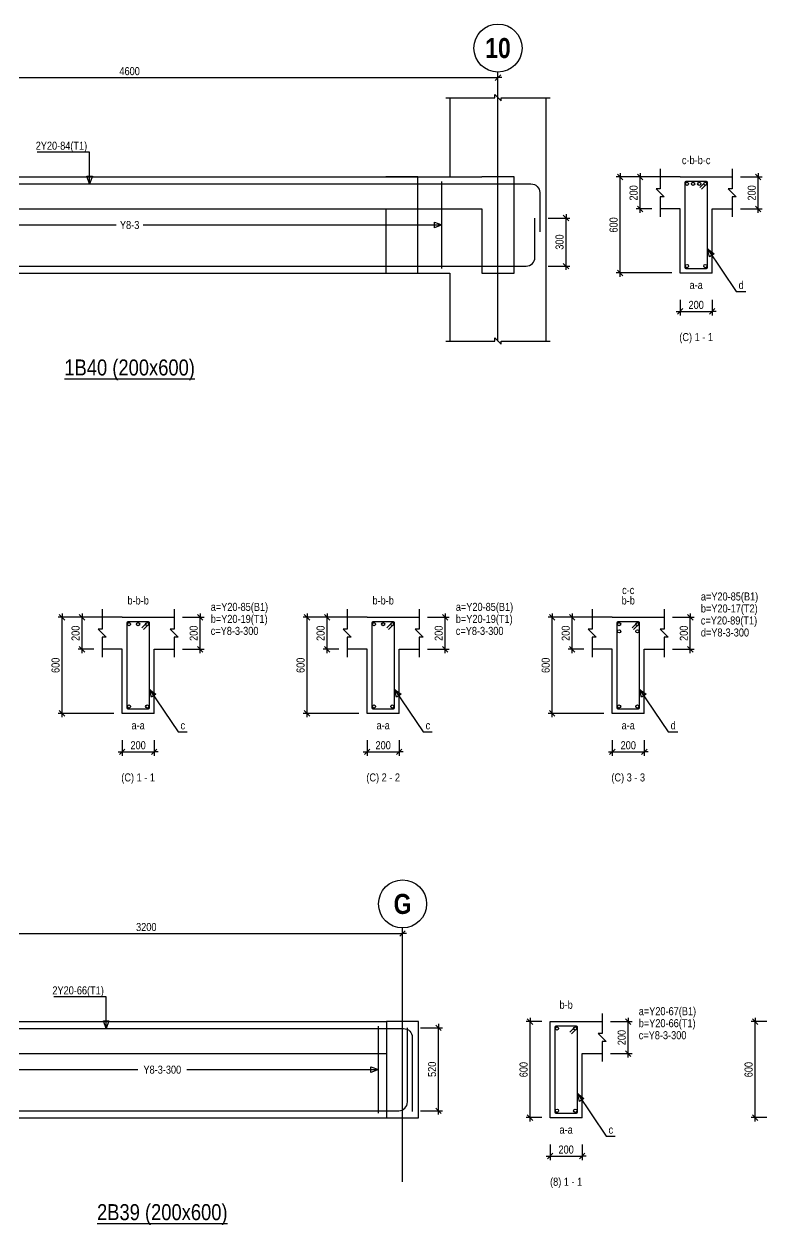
# Model space of a CAD drawing. Extents: x 0 to 206258, y -403073 to 0.
# Drawn here: x 42640 to 51943, y -348764 to -333764 of the extents above; entities that cross this region are included whole.
import ezdxf
from ezdxf.enums import TextEntityAlignment as Align
from ezdxf.lldxf.tags import DXFTag

# ---------------------------------------------------------------- set-up
doc = ezdxf.new("R2010")
doc.units = 0
doc.header["$LTSCALE"] = 1000
for name, color, linetype in [('Axis Circle(Dir 2)', 150, 'Continuous'), ('Axis Label(Dir 1)', 7, 'Continuous'), ('Axis Line(Dir 2)', 150, 'CENTER2'), ('Break Line', 5, 'Continuous'), ('Dimension Line', 5, 'Continuous'), ('Front Elevation Line', 40, 'Continuous'), ('Leader Line', 5, 'Continuous'), ('Link Line', 3, 'Continuous'), ('Rebar Label', 6, 'Continuous'), ('Rebar Line', 7, 'Continuous'), ('Section Label', 1, 'Continuous'), ('Top Rebar Label', 6, 'Continuous'), ('Top Rebar Line', 7, 'Continuous')]:
    doc.layers.add(name, color=color, linetype=linetype)
for name, color, linetype, true_color in [('Back Elevation Line', 191, 'HIDDEN2', 0xd4aaff), ('Beam Label(D)', 94, 'Continuous', 0x008100), ('Beam Line(D)', 112, 'Continuous', 0x00bd5e), ('Link Label', 94, 'Continuous', 0x008100)]:
    doc.layers.add(name, color=color, linetype=linetype, true_color=true_color)
doc.styles.add('Axis Label(Dir 1)', font='ARIALNB.TTF', dxfattribs={"height": 250})
doc.styles.add('Beam Label(D)', font='ARIALN.TTF', dxfattribs={"height": 200})
doc.styles.add('Dimension Text', font='ARIALN.TTF', dxfattribs={"height": 100})
doc.styles.add('Link Label', font='ARIALN.TTF', dxfattribs={"height": 100})
doc.styles.add('Rebar Label', font='ARIALN.TTF', dxfattribs={"height": 100})
doc.styles.add('Section Label', font='ARIALN.TTF', dxfattribs={"height": 100})
doc.styles.add('Top Rebar Label', font='ARIALN.TTF', dxfattribs={"height": 100})
tags = doc.linetypes.add('CENTER2', pattern=[1.125, 0.75, -0.125, 0.125, -0.125]).pattern_tags.tags
tags[10:11] = [DXFTag(74, 4), DXFTag(75, 0), DXFTag(340, '0'), DXFTag(46, 0.0), DXFTag(50, 0.0), DXFTag(44, 0.0), DXFTag(45, 0.0)]
tags[8:9] = [DXFTag(74, 4), DXFTag(75, 0), DXFTag(340, '0'), DXFTag(46, 0.0), DXFTag(50, 0.0), DXFTag(44, 0.0), DXFTag(45, 0.0)]
tags[6:7] = [DXFTag(74, 4), DXFTag(75, 0), DXFTag(340, '0'), DXFTag(46, 0.0), DXFTag(50, 0.0), DXFTag(44, 0.0), DXFTag(45, 0.0)]
tags[4:5] = [DXFTag(74, 4), DXFTag(75, 0), DXFTag(340, '0'), DXFTag(46, 0.0), DXFTag(50, 0.0), DXFTag(44, 0.0), DXFTag(45, 0.0)]
tags = doc.linetypes.add('HIDDEN2', pattern=[0.1875, 0.125, -0.0625]).pattern_tags.tags
tags[6:7] = [DXFTag(74, 4), DXFTag(75, 0), DXFTag(340, '0'), DXFTag(46, 0.0), DXFTag(50, 0.0), DXFTag(44, 0.0), DXFTag(45, 0.0)]
tags[4:5] = [DXFTag(74, 4), DXFTag(75, 0), DXFTag(340, '0'), DXFTag(46, 0.0), DXFTag(50, 0.0), DXFTag(44, 0.0), DXFTag(45, 0.0)]
doc.dimstyles.new('BEAM', dxfattribs={"dimtxt": 100, "dimasz": 30, "dimexe": 48.3, "dimexo": 103.5, "dimgap": 30, "dimtad": 1, "dimtoh": 1, "dimdec": 1, "dimlfac": 0.5, "dimdsep": 46, "dimtxsty": 'Dimension Text', "dimblk": 'PCDIM_TICK', "dimcen": 0.09, "dimclrd": 5, "dimclre": 5, "dimclrt": 5, "dimadec": 1, "dimazin": 0, "dimtp": 1, "dimtm": 1, "dimtfac": 1, "dimtdec": 4, "dimtofl": 0, "dimtmove": 0, "dimatfit": 3, "dimfxl": 1, "dimtolj": 1, "dimtzin": 0, "dimarcsym": 0})

# ---------------------------------------------------------------- blocks, each defined once
blk = doc.blocks.new('PCDIM_TICK')
at = {"layer": 'Dimension Line', "color": 0, "transparency": 33554687}
for p, q in [((1.15, 1.15), (-1.15, -1.15)), ((1.61, 0), (0, 0))]:
    blk.add_line(p, q, dxfattribs=at)
blk = doc.blocks.new('*U4042')
at = {"layer": 'Dimension Line', "color": 5, "true_color": 0x0000ff, "transparency": 16777216}
for p, q in [((51588, -335674), (51857, -335674)), ((51809, -336074), (51809, -335674)), ((51588, -336074), (51857, -336074))]:
    blk.add_line(p, q, dxfattribs=at)
at = {"layer": 'Dimension Line', "color": 5, "true_color": 0x0000ff, "transparency": 16777216, "xscale": 30, "yscale": 30}
for p, rotation in [((51809, -335674), 89.99999999999447), ((51809, -336074), 269.9999999999834)]:
    blk.add_blockref('PCDIM_TICK', p, dxfattribs=dict(at, rotation=rotation))
at = {"layer": 'Dimension Line', "color": 5, "true_color": 0x0000ff, "transparency": 16777216, "insert": (51779, -335874), "char_height": 100, "width": 182.77, "attachment_point": 8, "rotation": 90, "style": 'Dimension Text'}
blk.add_mtext('200', dxfattribs=at)
blk = doc.blocks.new('*U4043')
at = {"layer": 'Dimension Line', "color": 5, "true_color": 0x0000ff, "transparency": 16777216}
for p, q in [((50481, -335674), (50286, -335674)), ((50334, -336074), (50334, -335674)), ((50481, -336074), (50286, -336074))]:
    blk.add_line(p, q, dxfattribs=at)
at = {"layer": 'Dimension Line', "color": 5, "true_color": 0x0000ff, "transparency": 16777216, "xscale": 30, "yscale": 30}
for p, rotation in [((50334, -335674), 89.99999999999447), ((50334, -336074), 269.9999999999834)]:
    blk.add_blockref('PCDIM_TICK', p, dxfattribs=dict(at, rotation=rotation))
at = {"layer": 'Dimension Line', "color": 5, "true_color": 0x0000ff, "transparency": 16777216, "insert": (50304, -335874), "char_height": 100, "width": 182.77, "attachment_point": 8, "rotation": 90, "style": 'Dimension Text'}
blk.add_mtext('200', dxfattribs=at)
blk = doc.blocks.new('*U4044')
at = {"layer": 'Dimension Line', "color": 5, "true_color": 0x0000ff, "transparency": 16777216}
for p, q in [((50731, -335674), (50036, -335674)), ((50084, -336874), (50084, -335674)), ((50731, -336874), (50036, -336874))]:
    blk.add_line(p, q, dxfattribs=at)
at = {"layer": 'Dimension Line', "color": 5, "true_color": 0x0000ff, "transparency": 16777216, "xscale": 30, "yscale": 30}
for p, rotation in [((50084, -335674), 89.99999999999447), ((50084, -336874), 269.9999999999834)]:
    blk.add_blockref('PCDIM_TICK', p, dxfattribs=dict(at, rotation=rotation))
at = {"layer": 'Dimension Line', "color": 5, "true_color": 0x0000ff, "transparency": 16777216, "insert": (50054, -336274), "char_height": 100, "width": 181.97, "attachment_point": 8, "rotation": 90, "style": 'Dimension Text'}
blk.add_mtext('600', dxfattribs=at)
blk = doc.blocks.new('*U4045')
at = {"layer": 'Dimension Line', "color": 5, "true_color": 0x0000ff, "transparency": 16777216}
for p, q in [((50834, -337208), (50834, -337403)), ((51234, -337208), (51234, -337403)), ((50834, -337354), (51234, -337354))]:
    blk.add_line(p, q, dxfattribs=at)
at = {"layer": 'Dimension Line', "color": 5, "true_color": 0x0000ff, "transparency": 16777216, "xscale": 30, "yscale": 30, "rotation": 180.0000000000004}
blk.add_blockref('PCDIM_TICK', (50834, -337354), dxfattribs=at)
at = {"layer": 'Dimension Line', "color": 5, "true_color": 0x0000ff, "transparency": 16777216, "xscale": 30, "yscale": 30}
blk.add_blockref('PCDIM_TICK', (51234, -337354), dxfattribs=at)
at = {"layer": 'Dimension Line', "color": 5, "true_color": 0x0000ff, "transparency": 16777216, "insert": (51034, -337324), "char_height": 100, "width": 182.77, "attachment_point": 8, "style": 'Dimension Text'}
blk.add_mtext('200', dxfattribs=at)
blk = doc.blocks.new('*U4054')
at = {"layer": 'Dimension Line', "color": 5, "true_color": 0x0000ff, "transparency": 16777216}
for p, q in [((49185, -336188), (49457, -336188)), ((49409, -336788), (49409, -336188)), ((49185, -336788), (49457, -336788))]:
    blk.add_line(p, q, dxfattribs=at)
at = {"layer": 'Dimension Line', "color": 5, "true_color": 0x0000ff, "transparency": 16777216, "xscale": 30, "yscale": 30}
for p, rotation in [((49409, -336188), 89.99999999999447), ((49409, -336788), 269.9999999999834)]:
    blk.add_blockref('PCDIM_TICK', p, dxfattribs=dict(at, rotation=rotation))
at = {"layer": 'Dimension Line', "color": 5, "true_color": 0x0000ff, "transparency": 16777216, "insert": (49379, -336488), "char_height": 100, "width": 181.5, "attachment_point": 8, "rotation": 90, "style": 'Dimension Text'}
blk.add_mtext('300', dxfattribs=at)
blk = doc.blocks.new('*U4055')
at = {"layer": 'Dimension Line', "color": 5, "true_color": 0x0000ff, "transparency": 16777216}
for p, q in [((39359, -334581), (39359, -334386)), ((39359, -334434), (48559, -334434)), ((48559, -334581), (48559, -334386))]:
    blk.add_line(p, q, dxfattribs=at)
at = {"layer": 'Dimension Line', "color": 5, "true_color": 0x0000ff, "transparency": 16777216, "xscale": 30, "yscale": 30, "rotation": 180.0000000000004}
blk.add_blockref('PCDIM_TICK', (39359, -334434), dxfattribs=at)
at = {"layer": 'Dimension Line', "color": 5, "true_color": 0x0000ff, "transparency": 16777216, "xscale": 30, "yscale": 30}
blk.add_blockref('PCDIM_TICK', (48559, -334434), dxfattribs=at)
at = {"layer": 'Dimension Line', "color": 5, "true_color": 0x0000ff, "transparency": 16777216, "insert": (43959, -334404), "char_height": 100, "width": 249.2, "attachment_point": 8, "style": 'Dimension Text'}
blk.add_mtext('4600', dxfattribs=at)
blk = doc.blocks.new('*U4086')
at = {"layer": 'Dimension Line', "color": 5, "true_color": 0x0000ff, "transparency": 16777216}
for p, q in [((44619, -341174), (44888, -341174)), ((44840, -341574), (44840, -341174)), ((44619, -341574), (44888, -341574))]:
    blk.add_line(p, q, dxfattribs=at)
at = {"layer": 'Dimension Line', "color": 5, "true_color": 0x0000ff, "transparency": 16777216, "xscale": 30, "yscale": 30}
for p, rotation in [((44840, -341174), 89.99999999999447), ((44840, -341574), 269.9999999999834)]:
    blk.add_blockref('PCDIM_TICK', p, dxfattribs=dict(at, rotation=rotation))
at = {"layer": 'Dimension Line', "color": 5, "true_color": 0x0000ff, "transparency": 16777216, "insert": (44810, -341374), "char_height": 100, "width": 182.77, "attachment_point": 8, "rotation": 90, "style": 'Dimension Text'}
blk.add_mtext('200', dxfattribs=at)
blk = doc.blocks.new('*U4087')
at = {"layer": 'Dimension Line', "color": 5, "true_color": 0x0000ff, "transparency": 16777216}
for p, q in [((43512, -341174), (43317, -341174)), ((43365, -341574), (43365, -341174)), ((43512, -341574), (43317, -341574))]:
    blk.add_line(p, q, dxfattribs=at)
at = {"layer": 'Dimension Line', "color": 5, "true_color": 0x0000ff, "transparency": 16777216, "xscale": 30, "yscale": 30}
for p, rotation in [((43365, -341174), 89.99999999999447), ((43365, -341574), 269.9999999999834)]:
    blk.add_blockref('PCDIM_TICK', p, dxfattribs=dict(at, rotation=rotation))
at = {"layer": 'Dimension Line', "color": 5, "true_color": 0x0000ff, "transparency": 16777216, "insert": (43335, -341374), "char_height": 100, "width": 182.77, "attachment_point": 8, "rotation": 90, "style": 'Dimension Text'}
blk.add_mtext('200', dxfattribs=at)
blk = doc.blocks.new('*U4088')
at = {"layer": 'Dimension Line', "color": 5, "true_color": 0x0000ff, "transparency": 16777216}
for p, q in [((43762, -341174), (43067, -341174)), ((43115, -342374), (43115, -341174)), ((43762, -342374), (43067, -342374))]:
    blk.add_line(p, q, dxfattribs=at)
at = {"layer": 'Dimension Line', "color": 5, "true_color": 0x0000ff, "transparency": 16777216, "xscale": 30, "yscale": 30}
for p, rotation in [((43115, -341174), 89.99999999999447), ((43115, -342374), 269.9999999999834)]:
    blk.add_blockref('PCDIM_TICK', p, dxfattribs=dict(at, rotation=rotation))
at = {"layer": 'Dimension Line', "color": 5, "true_color": 0x0000ff, "transparency": 16777216, "insert": (43085, -341774), "char_height": 100, "width": 181.97, "attachment_point": 8, "rotation": 90, "style": 'Dimension Text'}
blk.add_mtext('600', dxfattribs=at)
blk = doc.blocks.new('*U4089')
at = {"layer": 'Dimension Line', "color": 5, "true_color": 0x0000ff, "transparency": 16777216}
for p, q in [((43865, -342708), (43865, -342903)), ((44265, -342708), (44265, -342903)), ((43865, -342854), (44265, -342854))]:
    blk.add_line(p, q, dxfattribs=at)
at = {"layer": 'Dimension Line', "color": 5, "true_color": 0x0000ff, "transparency": 16777216, "xscale": 30, "yscale": 30, "rotation": 180.0000000000004}
blk.add_blockref('PCDIM_TICK', (43865, -342854), dxfattribs=at)
at = {"layer": 'Dimension Line', "color": 5, "true_color": 0x0000ff, "transparency": 16777216, "xscale": 30, "yscale": 30}
blk.add_blockref('PCDIM_TICK', (44265, -342854), dxfattribs=at)
at = {"layer": 'Dimension Line', "color": 5, "true_color": 0x0000ff, "transparency": 16777216, "insert": (44065, -342824), "char_height": 100, "width": 182.77, "attachment_point": 8, "style": 'Dimension Text'}
blk.add_mtext('200', dxfattribs=at)
blk = doc.blocks.new('*U4090')
at = {"layer": 'Dimension Line', "color": 5, "true_color": 0x0000ff, "transparency": 16777216}
for p, q in [((47679, -341174), (47949, -341174)), ((47900, -341574), (47900, -341174)), ((47679, -341574), (47949, -341574))]:
    blk.add_line(p, q, dxfattribs=at)
at = {"layer": 'Dimension Line', "color": 5, "true_color": 0x0000ff, "transparency": 16777216, "xscale": 30, "yscale": 30}
for p, rotation in [((47900, -341174), 89.99999999999447), ((47900, -341574), 269.9999999999834)]:
    blk.add_blockref('PCDIM_TICK', p, dxfattribs=dict(at, rotation=rotation))
at = {"layer": 'Dimension Line', "color": 5, "true_color": 0x0000ff, "transparency": 16777216, "insert": (47870, -341374), "char_height": 100, "width": 182.77, "attachment_point": 8, "rotation": 90, "style": 'Dimension Text'}
blk.add_mtext('200', dxfattribs=at)
blk = doc.blocks.new('*U4091')
at = {"layer": 'Dimension Line', "color": 5, "true_color": 0x0000ff, "transparency": 16777216}
for p, q in [((46572, -341174), (46377, -341174)), ((46425, -341574), (46425, -341174)), ((46572, -341574), (46377, -341574))]:
    blk.add_line(p, q, dxfattribs=at)
at = {"layer": 'Dimension Line', "color": 5, "true_color": 0x0000ff, "transparency": 16777216, "xscale": 30, "yscale": 30}
for p, rotation in [((46425, -341174), 89.99999999999447), ((46425, -341574), 269.9999999999834)]:
    blk.add_blockref('PCDIM_TICK', p, dxfattribs=dict(at, rotation=rotation))
at = {"layer": 'Dimension Line', "color": 5, "true_color": 0x0000ff, "transparency": 16777216, "insert": (46395, -341374), "char_height": 100, "width": 182.77, "attachment_point": 8, "rotation": 90, "style": 'Dimension Text'}
blk.add_mtext('200', dxfattribs=at)
blk = doc.blocks.new('*U4092')
at = {"layer": 'Dimension Line', "color": 5, "true_color": 0x0000ff, "transparency": 16777216}
for p, q in [((46822, -341174), (46127, -341174)), ((46175, -342374), (46175, -341174)), ((46822, -342374), (46127, -342374))]:
    blk.add_line(p, q, dxfattribs=at)
at = {"layer": 'Dimension Line', "color": 5, "true_color": 0x0000ff, "transparency": 16777216, "xscale": 30, "yscale": 30}
for p, rotation in [((46175, -341174), 89.99999999999447), ((46175, -342374), 269.9999999999834)]:
    blk.add_blockref('PCDIM_TICK', p, dxfattribs=dict(at, rotation=rotation))
at = {"layer": 'Dimension Line', "color": 5, "true_color": 0x0000ff, "transparency": 16777216, "insert": (46145, -341774), "char_height": 100, "width": 181.97, "attachment_point": 8, "rotation": 90, "style": 'Dimension Text'}
blk.add_mtext('600', dxfattribs=at)
blk = doc.blocks.new('*U4093')
at = {"layer": 'Dimension Line', "color": 5, "true_color": 0x0000ff, "transparency": 16777216}
for p, q in [((46925, -342708), (46925, -342903)), ((47325, -342708), (47325, -342903)), ((46925, -342854), (47325, -342854))]:
    blk.add_line(p, q, dxfattribs=at)
at = {"layer": 'Dimension Line', "color": 5, "true_color": 0x0000ff, "transparency": 16777216, "xscale": 30, "yscale": 30, "rotation": 180.0000000000004}
blk.add_blockref('PCDIM_TICK', (46925, -342854), dxfattribs=at)
at = {"layer": 'Dimension Line', "color": 5, "true_color": 0x0000ff, "transparency": 16777216, "xscale": 30, "yscale": 30}
blk.add_blockref('PCDIM_TICK', (47325, -342854), dxfattribs=at)
at = {"layer": 'Dimension Line', "color": 5, "true_color": 0x0000ff, "transparency": 16777216, "insert": (47125, -342824), "char_height": 100, "width": 182.77, "attachment_point": 8, "style": 'Dimension Text'}
blk.add_mtext('200', dxfattribs=at)
blk = doc.blocks.new('*U4094')
at = {"layer": 'Dimension Line', "color": 5, "true_color": 0x0000ff, "transparency": 16777216}
for p, q in [((50739, -341174), (51009, -341174)), ((50961, -341574), (50961, -341174)), ((50739, -341574), (51009, -341574))]:
    blk.add_line(p, q, dxfattribs=at)
at = {"layer": 'Dimension Line', "color": 5, "true_color": 0x0000ff, "transparency": 16777216, "xscale": 30, "yscale": 30}
for p, rotation in [((50961, -341174), 89.99999999999447), ((50961, -341574), 269.9999999999834)]:
    blk.add_blockref('PCDIM_TICK', p, dxfattribs=dict(at, rotation=rotation))
at = {"layer": 'Dimension Line', "color": 5, "true_color": 0x0000ff, "transparency": 16777216, "insert": (50931, -341374), "char_height": 100, "width": 182.77, "attachment_point": 8, "rotation": 90, "style": 'Dimension Text'}
blk.add_mtext('200', dxfattribs=at)
blk = doc.blocks.new('*U4095')
at = {"layer": 'Dimension Line', "color": 5, "true_color": 0x0000ff, "transparency": 16777216}
for p, q in [((49632, -341174), (49437, -341174)), ((49486, -341574), (49486, -341174)), ((49632, -341574), (49437, -341574))]:
    blk.add_line(p, q, dxfattribs=at)
at = {"layer": 'Dimension Line', "color": 5, "true_color": 0x0000ff, "transparency": 16777216, "xscale": 30, "yscale": 30}
for p, rotation in [((49486, -341174), 89.99999999999447), ((49486, -341574), 269.9999999999834)]:
    blk.add_blockref('PCDIM_TICK', p, dxfattribs=dict(at, rotation=rotation))
at = {"layer": 'Dimension Line', "color": 5, "true_color": 0x0000ff, "transparency": 16777216, "insert": (49456, -341374), "char_height": 100, "width": 182.77, "attachment_point": 8, "rotation": 90, "style": 'Dimension Text'}
blk.add_mtext('200', dxfattribs=at)
blk = doc.blocks.new('*U4096')
at = {"layer": 'Dimension Line', "color": 5, "true_color": 0x0000ff, "transparency": 16777216}
for p, q in [((49882, -341174), (49187, -341174)), ((49236, -342374), (49236, -341174)), ((49882, -342374), (49187, -342374))]:
    blk.add_line(p, q, dxfattribs=at)
at = {"layer": 'Dimension Line', "color": 5, "true_color": 0x0000ff, "transparency": 16777216, "xscale": 30, "yscale": 30}
for p, rotation in [((49236, -341174), 89.99999999999447), ((49236, -342374), 269.9999999999834)]:
    blk.add_blockref('PCDIM_TICK', p, dxfattribs=dict(at, rotation=rotation))
at = {"layer": 'Dimension Line', "color": 5, "true_color": 0x0000ff, "transparency": 16777216, "insert": (49206, -341774), "char_height": 100, "width": 181.97, "attachment_point": 8, "rotation": 90, "style": 'Dimension Text'}
blk.add_mtext('600', dxfattribs=at)
blk = doc.blocks.new('*U4097')
at = {"layer": 'Dimension Line', "color": 5, "true_color": 0x0000ff, "transparency": 16777216}
for p, q in [((49986, -342708), (49986, -342903)), ((50386, -342708), (50386, -342903)), ((49986, -342854), (50386, -342854))]:
    blk.add_line(p, q, dxfattribs=at)
at = {"layer": 'Dimension Line', "color": 5, "true_color": 0x0000ff, "transparency": 16777216, "xscale": 30, "yscale": 30, "rotation": 180.0000000000004}
blk.add_blockref('PCDIM_TICK', (49986, -342854), dxfattribs=at)
at = {"layer": 'Dimension Line', "color": 5, "true_color": 0x0000ff, "transparency": 16777216, "xscale": 30, "yscale": 30}
blk.add_blockref('PCDIM_TICK', (50386, -342854), dxfattribs=at)
at = {"layer": 'Dimension Line', "color": 5, "true_color": 0x0000ff, "transparency": 16777216, "insert": (50186, -342824), "char_height": 100, "width": 182.77, "attachment_point": 8, "style": 'Dimension Text'}
blk.add_mtext('200', dxfattribs=at)
blk = doc.blocks.new('*U4161')
at = {"layer": 'Dimension Line', "color": 5, "true_color": 0x0000ff, "transparency": 16777216}
for p, q in [((49964, -346224), (50233, -346224)), ((50185, -346624), (50185, -346224)), ((49964, -346624), (50233, -346624))]:
    blk.add_line(p, q, dxfattribs=at)
at = {"layer": 'Dimension Line', "color": 5, "true_color": 0x0000ff, "transparency": 16777216, "xscale": 30, "yscale": 30}
for p, rotation in [((50185, -346224), 89.99999999999447), ((50185, -346624), 269.9999999999834)]:
    blk.add_blockref('PCDIM_TICK', p, dxfattribs=dict(at, rotation=rotation))
at = {"layer": 'Dimension Line', "color": 5, "true_color": 0x0000ff, "transparency": 16777216, "insert": (50155, -346424), "char_height": 100, "width": 182.77, "attachment_point": 8, "rotation": 90, "style": 'Dimension Text'}
blk.add_mtext('200', dxfattribs=at)
blk = doc.blocks.new('*U4162')
at = {"layer": 'Dimension Line', "color": 5, "true_color": 0x0000ff, "transparency": 16777216}
for p, q in [((49107, -346224), (48912, -346224)), ((48960, -347424), (48960, -346224)), ((49107, -347424), (48912, -347424))]:
    blk.add_line(p, q, dxfattribs=at)
at = {"layer": 'Dimension Line', "color": 5, "true_color": 0x0000ff, "transparency": 16777216, "xscale": 30, "yscale": 30}
for p, rotation in [((48960, -346224), 89.99999999999447), ((48960, -347424), 269.9999999999834)]:
    blk.add_blockref('PCDIM_TICK', p, dxfattribs=dict(at, rotation=rotation))
at = {"layer": 'Dimension Line', "color": 5, "true_color": 0x0000ff, "transparency": 16777216, "insert": (48930, -346824), "char_height": 100, "width": 181.97, "attachment_point": 8, "rotation": 90, "style": 'Dimension Text'}
blk.add_mtext('600', dxfattribs=at)
blk = doc.blocks.new('*U4163')
at = {"layer": 'Dimension Line', "color": 5, "true_color": 0x0000ff, "transparency": 16777216}
for p, q in [((49210, -347758), (49210, -347953)), ((49610, -347758), (49610, -347953)), ((49210, -347904), (49610, -347904))]:
    blk.add_line(p, q, dxfattribs=at)
at = {"layer": 'Dimension Line', "color": 5, "true_color": 0x0000ff, "transparency": 16777216, "xscale": 30, "yscale": 30, "rotation": 180.0000000000004}
blk.add_blockref('PCDIM_TICK', (49210, -347904), dxfattribs=at)
at = {"layer": 'Dimension Line', "color": 5, "true_color": 0x0000ff, "transparency": 16777216, "xscale": 30, "yscale": 30}
blk.add_blockref('PCDIM_TICK', (49610, -347904), dxfattribs=at)
at = {"layer": 'Dimension Line', "color": 5, "true_color": 0x0000ff, "transparency": 16777216, "insert": (49410, -347874), "char_height": 100, "width": 182.77, "attachment_point": 8, "style": 'Dimension Text'}
blk.add_mtext('200', dxfattribs=at)
blk = doc.blocks.new('*U4165')
at = {"layer": 'Dimension Line', "color": 5, "true_color": 0x0000ff, "transparency": 16777216}
for p, q in [((51917, -346224), (51722, -346224)), ((51770, -347424), (51770, -346224)), ((51917, -347424), (51722, -347424))]:
    blk.add_line(p, q, dxfattribs=at)
at = {"layer": 'Dimension Line', "color": 5, "true_color": 0x0000ff, "transparency": 16777216, "xscale": 30, "yscale": 30}
for p, rotation in [((51770, -346224), 89.99999999999447), ((51770, -347424), 269.9999999999834)]:
    blk.add_blockref('PCDIM_TICK', p, dxfattribs=dict(at, rotation=rotation))
at = {"layer": 'Dimension Line', "color": 5, "true_color": 0x0000ff, "transparency": 16777216, "insert": (51740, -346824), "char_height": 100, "width": 181.97, "attachment_point": 8, "rotation": 90, "style": 'Dimension Text'}
blk.add_mtext('600', dxfattribs=at)
blk = doc.blocks.new('*U4170')
at = {"layer": 'Dimension Line', "color": 5, "true_color": 0x0000ff, "transparency": 16777216}
for p, q in [((47593, -346302), (47865, -346302)), ((47817, -347338), (47817, -346302)), ((47593, -347338), (47865, -347338))]:
    blk.add_line(p, q, dxfattribs=at)
at = {"layer": 'Dimension Line', "color": 5, "true_color": 0x0000ff, "transparency": 16777216, "xscale": 30, "yscale": 30}
for p, rotation in [((47817, -346302), 89.99999999999447), ((47817, -347338), 269.9999999999834)]:
    blk.add_blockref('PCDIM_TICK', p, dxfattribs=dict(at, rotation=rotation))
at = {"layer": 'Dimension Line', "color": 5, "true_color": 0x0000ff, "transparency": 16777216, "insert": (47787, -346820), "char_height": 100, "width": 181.5, "attachment_point": 8, "rotation": 90, "style": 'Dimension Text'}
blk.add_mtext('520', dxfattribs=at)
blk = doc.blocks.new('*U4171')
at = {"layer": 'Dimension Line', "color": 5, "true_color": 0x0000ff, "transparency": 16777216}
for p, q in [((40967, -345271), (40967, -345076)), ((40967, -345124), (47367, -345124)), ((47367, -345271), (47367, -345076))]:
    blk.add_line(p, q, dxfattribs=at)
at = {"layer": 'Dimension Line', "color": 5, "true_color": 0x0000ff, "transparency": 16777216, "xscale": 30, "yscale": 30, "rotation": 180.0000000000004}
blk.add_blockref('PCDIM_TICK', (40967, -345124), dxfattribs=at)
at = {"layer": 'Dimension Line', "color": 5, "true_color": 0x0000ff, "transparency": 16777216, "xscale": 30, "yscale": 30}
blk.add_blockref('PCDIM_TICK', (47367, -345124), dxfattribs=at)
at = {"layer": 'Dimension Line', "color": 5, "true_color": 0x0000ff, "transparency": 16777216, "insert": (44167, -345094), "char_height": 100, "width": 245.98, "attachment_point": 8, "style": 'Dimension Text'}
blk.add_mtext('3200', dxfattribs=at)

msp = doc.modelspace()

# ---------------------------------------------------------------- linework, layer by layer
at = {"layer": 'Axis Circle(Dir 2)', "transparency": 33554687}
for centre in [(48559.055, -334064.284), (47367.055, -344754.284)]:
    msp.add_circle(centre, 300, dxfattribs=at)
at = {"layer": 'Axis Line(Dir 2)', "transparency": 33554687}
for points in [[(48559.055, -337724.284), (48559.055, -334364.284)], [(47367.055, -348224.284), (47367.055, -345054.284)]]:
    msp.add_lwpolyline(points, dxfattribs=at)
at = {"layer": 'Back Elevation Line', "transparency": 33554687}
for points in [[(39559.055, -335674.284), (48359.055, -335674.284)], [(48759.055, -335674.284), (48359.055, -335674.284)], [(48759.055, -336874.284), (48759.055, -335674.284)], [(39559.055, -336074.284), (48359.055, -336074.284)], [(48359.054, -336074.284), (48359.055, -336874.284)], [(48359.055, -336874.284), (48759.055, -336874.284)], [(36767.055, -346224.284), (47167.055, -346224.284)], [(47567.055, -346224.284), (47167.055, -346224.284)], [(47567.055, -347424.284), (47567.055, -346224.284)], [(36767.055, -346624.284), (47167.055, -346624.284)], [(47167.055, -346624.284), (47167.055, -347424.284)], [(47167.055, -347424.284), (47567.055, -347424.284)]]:
    msp.add_lwpolyline(points, dxfattribs=at)
at = {"layer": 'Beam Line(D)', "transparency": 33554687}
for points in [[(47959.055, -334684.284), (47959.055, -335674.284)], [(49159.055, -335674.284), (49159.055, -334684.284)], [(39959.055, -335674.284), (47959.055, -335674.284)], [(49159.055, -337724.284), (49159.055, -335674.284)], [(50834.055, -335674.284), (50584.055, -335674.284)], [(50834.055, -335674.284), (51234.055, -335674.284)], [(50834.055, -335674.284), (50834.055, -335674.284)], [(51234.055, -335674.284), (51234.055, -335674.284)], [(51234.055, -335674.284), (51484.055, -335674.284)], [(51234.055, -336874.284), (50834.055, -336874.284), (50834.055, -336074.284), (50584.055, -336074.284)], [(51234.055, -336874.284), (51234.055, -336074.284), (51484.055, -336074.284)], [(39959.055, -336874.284), (47959.055, -336874.284)], [(47959.055, -336874.284), (47959.055, -337724.284)], [(43865.147, -341174.284), (43615.147, -341174.284)], [(43865.147, -341174.284), (44265.147, -341174.284)], [(43865.147, -341174.284), (43865.147, -341174.284)], [(44265.147, -341174.284), (44265.147, -341174.284)], [(44265.147, -341174.284), (44515.147, -341174.284)], [(46925.386, -341174.284), (46675.386, -341174.284)], [(46925.386, -341174.284), (47325.386, -341174.284)], [(46925.386, -341174.284), (46925.386, -341174.284)], [(47325.386, -341174.284), (47325.386, -341174.284)], [(47325.386, -341174.284), (47575.386, -341174.284)], [(49985.625, -341174.284), (49735.625, -341174.284)], [(49985.625, -341174.284), (50385.625, -341174.284)], [(49985.625, -341174.284), (49985.625, -341174.284)], [(50385.625, -341174.284), (50385.625, -341174.284)], [(50385.625, -341174.284), (50635.625, -341174.284)], [(44265.147, -342374.284), (43865.147, -342374.284), (43865.147, -341574.284), (43615.147, -341574.284)], [(44265.147, -342374.284), (44265.147, -341574.284), (44515.147, -341574.284)], [(47325.386, -342374.284), (46925.386, -342374.284), (46925.386, -341574.284), (46675.386, -341574.284)], [(47325.386, -342374.284), (47325.386, -341574.284), (47575.386, -341574.284)], [(50385.625, -342374.284), (49985.625, -342374.284), (49985.625, -341574.284), (49735.625, -341574.284)], [(50385.625, -342374.284), (50385.625, -341574.284), (50635.625, -341574.284)], [(41567.055, -346224.284), (47167.055, -346224.284)], [(47567.055, -346224.284), (47167.055, -346224.284)], [(47567.055, -347424.284), (47567.055, -346224.284)], [(49210.055, -346224.284), (49610.055, -346224.284)], [(49610.055, -347424.284), (49210.055, -347424.284), (49210.055, -346224.284)], [(49610.055, -346224.284), (49610.055, -346224.284)], [(49610.055, -346224.284), (49860.055, -346224.284)], [(49610.055, -347424.284), (49610.055, -346624.284), (49860.055, -346624.284)], [(41567.055, -347424.284), (47167.055, -347424.284)], [(47167.055, -347424.284), (47567.055, -347424.284)]]:
    msp.add_lwpolyline(points, dxfattribs=at)
at = {"layer": 'Break Line', "transparency": 33554687}
for points in [[(47909.055, -334684.284), (48519.055, -334684.284), (48519.055, -334644.284), (48599.055, -334724.284), (48599.055, -334684.284), (49209.055, -334684.284)], [(50584.055, -335574.284), (50584.055, -335824.284), (50534.055, -335824.284), (50634.055, -335924.284), (50584.055, -335924.284), (50584.055, -336174.284)], [(51484.055, -335574.284), (51484.055, -335824.284), (51434.055, -335824.284), (51534.055, -335924.284), (51484.055, -335924.284), (51484.055, -336174.284)], [(47909.055, -337724.284), (48519.055, -337724.284), (48519.055, -337684.284), (48599.055, -337764.284), (48599.055, -337724.284), (49209.055, -337724.284)], [(43615.147, -341074.284), (43615.147, -341324.284), (43565.147, -341324.284), (43665.147, -341424.284), (43615.147, -341424.284), (43615.147, -341674.284)], [(44515.147, -341074.284), (44515.147, -341324.284), (44465.147, -341324.284), (44565.147, -341424.284), (44515.147, -341424.284), (44515.147, -341674.284)], [(46675.386, -341074.284), (46675.386, -341324.284), (46625.386, -341324.284), (46725.386, -341424.284), (46675.386, -341424.284), (46675.386, -341674.284)], [(47575.386, -341074.284), (47575.386, -341324.284), (47525.386, -341324.284), (47625.386, -341424.284), (47575.386, -341424.284), (47575.386, -341674.284)], [(49735.625, -341074.284), (49735.625, -341324.284), (49685.625, -341324.284), (49785.625, -341424.284), (49735.625, -341424.284), (49735.625, -341674.284)], [(50635.625, -341074.284), (50635.625, -341324.284), (50585.625, -341324.284), (50685.625, -341424.284), (50635.625, -341424.284), (50635.625, -341674.284)], [(49860.055, -346124.284), (49860.055, -346374.284), (49810.055, -346374.284), (49910.055, -346474.284), (49860.055, -346474.284), (49860.055, -346724.284)]]:
    msp.add_lwpolyline(points, dxfattribs=at)
at = {"layer": 'Front Elevation Line', "transparency": 33554687}
for points in [[(35159.055, -335674.284), (47159.055, -335674.284)], [(47559.055, -335674.284), (47159.055, -335674.284)], [(47559.055, -336874.284), (47559.055, -335674.284)], [(35159.055, -336074.284), (47159.055, -336074.284)], [(47159.055, -336074.284), (47159.055, -336874.284)], [(47159.055, -336874.284), (47559.055, -336874.284)], [(47567.055, -346224.284), (47167.055, -346224.284)], [(47167.055, -346224.284), (47167.055, -347424.284)], [(47567.055, -347424.284), (47567.055, -346224.284)], [(47167.055, -347424.284), (47567.055, -347424.284)]]:
    msp.add_lwpolyline(points, dxfattribs=at)
at = {"layer": 'Leader Line', "transparency": 33554687}
for points in [[(43459.055, -335760.284), (43459.055, -335364.284), (42804.064, -335364.284)], [(43424.853, -335666.314), (43493.257, -335666.314), (43459.055, -335760.284), (43424.853, -335666.314)], [(40059.055, -336274.284), (40153.024, -336240.082), (40153.024, -336308.486), (40059.055, -336274.284), (43791.813, -336274.284)], [(44126.296, -336274.284), (47859.054, -336274.284), (47765.085, -336308.486), (47765.085, -336240.082), (47859.054, -336274.284)], [(51256.996, -336633.009), (51200.311, -336671.298), (51176.055, -336574.284), (51256.996, -336633.009)], [(51176.055, -336574.284), (51534.055, -337104.284), (51654.866, -337104.284)], [(44288.088, -342133.009), (44231.404, -342171.298), (44207.148, -342074.284), (44288.088, -342133.009)], [(44207.148, -342074.284), (44565.147, -342604.284), (44678.277, -342604.284)], [(47348.325, -342133.006), (47291.641, -342171.294), (47267.384, -342074.281), (47348.325, -342133.006)], [(47267.384, -342074.281), (47625.386, -342604.284), (47738.515, -342604.284)], [(50408.567, -342133.011), (50351.883, -342171.3), (50327.626, -342074.286), (50408.567, -342133.011)], [(50327.626, -342074.286), (50685.625, -342604.284), (50806.436, -342604.284)], [(43667.054, -346310.284), (43667.055, -345914.284), (43012.063, -345914.284)], [(43632.852, -346216.314), (43701.256, -346216.314), (43667.054, -346310.284), (43632.852, -346216.314)], [(41667.055, -346824.284), (41761.024, -346790.082), (41761.024, -346858.486), (41667.055, -346824.284), (44062.411, -346824.284)], [(44671.699, -346824.284), (47067.055, -346824.284), (46973.086, -346858.486), (46973.086, -346790.082), (47067.055, -346824.284)], [(49632.996, -347183.009), (49576.311, -347221.297), (49552.055, -347124.284), (49632.996, -347183.009)], [(49552.055, -347124.284), (49910.055, -347654.284), (50023.184, -347654.284)]]:
    msp.add_lwpolyline(points, dxfattribs=at)
at = {"layer": 'Link Line', "transparency": 33554687}
for p, q in [((47859.054, -336816.284), (47859.054, -335732.284)), ((47067.055, -347366.284), (47067.055, -346282.284))]:
    msp.add_line(p, q, dxfattribs=at)
for points in [[(51101.243, -335826.894), (51171.954, -335756.183, 0.668178638), (51162.055, -335732.284), (50906.055, -335732.284, 0.414213562), (50892.055, -335746.284), (50892.055, -336802.284, 0.414213562), (50906.055, -336816.284), (51162.055, -336816.284, 0.414213562), (51176.055, -336802.284), (51176.055, -335746.284, 0.668178638), (51152.155, -335736.384), (51081.444, -335807.095)], [(44132.336, -341326.894), (44203.047, -341256.183, 0.668178638), (44193.147, -341232.284), (43937.147, -341232.284, 0.414213562), (43923.147, -341246.284), (43923.147, -342302.284, 0.414213562), (43937.147, -342316.284), (44193.147, -342316.284, 0.414213562), (44207.147, -342302.284), (44207.147, -341246.284, 0.668178638), (44183.248, -341236.384), (44112.537, -341307.095)], [(47192.575, -341326.894), (47263.286, -341256.183, 0.668178638), (47253.386, -341232.284), (46997.386, -341232.284, 0.414213562), (46983.386, -341246.284), (46983.386, -342302.284, 0.414213562), (46997.386, -342316.284), (47253.386, -342316.284, 0.414213562), (47267.386, -342302.284), (47267.386, -341246.284, 0.668178638), (47243.487, -341236.384), (47172.776, -341307.095)], [(50252.814, -341326.894), (50323.524, -341256.183, 0.668178638), (50313.625, -341232.284), (50057.625, -341232.284, 0.414213562), (50043.625, -341246.284), (50043.625, -342302.284, 0.414213562), (50057.625, -342316.284), (50313.625, -342316.284, 0.414213562), (50327.625, -342302.284), (50327.625, -341246.284, 0.668178638), (50303.725, -341236.384), (50233.015, -341307.095)], [(49477.244, -346376.894), (49547.955, -346306.183, 0.668178638), (49538.055, -346282.284), (49282.055, -346282.284, 0.414213562), (49268.055, -346296.284), (49268.055, -347352.284, 0.414213562), (49282.055, -347366.284), (49538.055, -347366.284, 0.414213562), (49552.055, -347352.284), (49552.055, -346296.284, 0.668178638), (49528.156, -346286.384), (49457.445, -346357.095)]]:
    msp.add_lwpolyline(points, format="xyb", dxfattribs=at)
at = {"layer": 'Rebar Line', "transparency": 33554687}
for points in [[(34957.055, -335760.284), (34957.055, -336678.328, 0.414213562), (35067.011, -336788.284), (48911.099, -336788.284, 0.414213562), (49021.055, -336678.328), (49021.055, -336188.284)], [(33765.055, -346302.284), (33765.055, -347228.328, 0.414213562), (33875.011, -347338.284), (47319.099, -347338.284, 0.414213543), (47429.055, -347228.328), (47429.055, -346302.284)]]:
    msp.add_lwpolyline(points, format="xyb", dxfattribs=at)
for centre in [(50920.055, -335760.284), (50996.055, -335760.284), (51072.055, -335760.284), (51148.055, -335760.284), (50920.055, -336788.284), (51148.055, -336788.284), (43951.147, -341260.284), (44065.147, -341260.284), (44179.147, -341260.284), (47011.386, -341260.284), (47125.386, -341260.284), (47239.386, -341260.284), (50071.625, -341260.284), (50299.625, -341260.284), (50071.625, -341350.284), (50299.625, -341350.284), (43951.147, -342288.284), (44179.147, -342288.284), (47011.386, -342288.284), (47239.386, -342288.284), (50071.625, -342288.284), (50299.625, -342288.284), (49296.055, -346310.284), (49524.055, -346310.284), (49296.055, -347338.284), (49524.055, -347338.284)]:
    msp.add_circle(centre, 20, dxfattribs=at)
at = {"layer": 'Top Rebar Line', "transparency": 33554687}
for points in [[(34897.055, -336788.284), (34897.055, -335870.239, -0.414213562), (35007.011, -335760.284), (48971.099, -335760.284, -0.414213562), (49081.055, -335870.239), (49081.055, -336360.284)], [(33705.055, -347346.284), (33705.055, -346420.239, -0.414213562), (33815.011, -346310.284), (47379.099, -346310.284, -0.414213562), (47489.055, -346420.239), (47489.055, -347346.284)]]:
    msp.add_lwpolyline(points, format="xyb", dxfattribs=at)

# ---------------------------------------------------------------- texts
at = {"layer": 'Axis Label(Dir 1)', "transparency": 33554687, "style": 'Axis Label(Dir 1)'}
for s, p in [('10', (48559.055, -334064.284)), ('G', (47367.055, -344754.284))]:
    msp.add_text(s, height=250, dxfattribs=at).set_placement(p, align=Align.MIDDLE_CENTER)
at = {"layer": 'Beam Label(D)', "transparency": 33554687, "style": 'Beam Label(D)'}
for s, p in [('%%U1B40 (200x600)', (43959.055, -337954.284)), ('%%U2B39 (200x600)', (44367.055, -348504.284))]:
    msp.add_text(s, height=200, dxfattribs=at).set_placement(p, align=Align.TOP_CENTER)
at = {"layer": 'Link Label', "transparency": 33554687, "style": 'Link Label'}
for s, p in [('Y8-3', (43959.055, -336274.284)), ('Y8-3-300', (44367.055, -346824.284))]:
    msp.add_text(s, height=100, dxfattribs=at).set_placement(p, align=Align.MIDDLE_CENTER)
for s, p in [('d', (51564.055, -337074.284)), (' c=Y8-3-300', (44940.147, -341394.284)), (' c=Y8-3-300', (48000.386, -341394.284)), (' d=Y8-3-300', (51060.625, -341414.284)), ('c', (44595.147, -342574.284)), ('c', (47655.386, -342574.284)), ('d', (50715.625, -342574.284)), (' c=Y8-3-300', (50285.055, -346444.284)), ('c', (49940.055, -347624.284))]:
    msp.add_text(s, height=100, dxfattribs=at).set_placement(p)
at = {"layer": 'Rebar Label', "transparency": 33554687, "style": 'Rebar Label'}
for s, p in [('c-b-b-c', (51034.055, -335544.284)), ('a-a', (51034.055, -337104.284)), ('b-b-b', (44065.147, -341044.284)), ('b-b-b', (47125.386, -341044.284)), ('b-b', (50185.625, -341044.284)), ('c-c', (50185.625, -340914.284)), ('a-a', (44065.147, -342604.284)), ('a-a', (47125.386, -342604.284)), ('a-a', (50185.625, -342604.284)), ('b-b', (49410.055, -346094.284)), ('a-a', (49410.055, -347654.284))]:
    msp.add_text(s, height=100, dxfattribs=at).set_placement(p, align=Align.BOTTOM_CENTER)
for s, p in [(' a=Y20-85(B1)', (51060.625, -340964.284)), (' a=Y20-85(B1)', (44940.147, -341094.284)), (' a=Y20-85(B1)', (48000.386, -341094.284)), (' a=Y20-67(B1)', (50285.055, -346144.284))]:
    msp.add_text(s, height=100, dxfattribs=at).set_placement(p)
at = {"layer": 'Section Label', "transparency": 33554687, "style": 'Section Label'}
for s, p in [('(C) 1 - 1', (51034.055, -337754.284)), ('(C) 1 - 1', (44065.147, -343254.284)), ('(C) 2 - 2', (47125.386, -343254.284)), ('(C) 3 - 3', (50185.625, -343254.284)), ('(8) 1 - 1', (49410.055, -348304.284))]:
    msp.add_text(s, height=100, dxfattribs=at).set_placement(p, align=Align.BOTTOM_CENTER)
at = {"layer": 'Top Rebar Label', "transparency": 33554687, "style": 'Top Rebar Label'}
for s, p in [(' 2Y20-84(T1)', (43429.055, -335334.284)), (' 2Y20-66(T1)', (43637.055, -345884.284))]:
    msp.add_text(s, height=100, dxfattribs=at).set_placement(p, align=Align.RIGHT)
for s, p in [(' b=Y20-17(T2)', (51060.625, -341114.284)), (' b=Y20-19(T1)', (44940.147, -341244.284)), (' b=Y20-19(T1)', (48000.386, -341244.284)), (' c=Y20-89(T1)', (51060.625, -341264.284)), (' b=Y20-66(T1)', (50285.055, -346294.284))]:
    msp.add_text(s, height=100, dxfattribs=at).set_placement(p)

# ---------------------------------------------------------------- dimensions: what is measured, and where the dimension line sits
at = {"layer": 'Dimension Line', "transparency": 33554687}
for base, p1, p2, text, picture, middle in [((43959.055, -334434.284), (39359.055, -334684.284), (48559.055, -334684.284), '4600', '*U4055', (43959.055, -334434.284)), ((51034.055, -337354.284), (50834.055, -337104.284), (51234.055, -337104.284), '200', '*U4045', (51034.055, -337354.284)), ((44065.147, -342854.284), (43865.147, -342604.284), (44265.147, -342604.284), '200', '*U4089', (44065.147, -342854.284)), ((47125.386, -342854.284), (46925.386, -342604.284), (47325.386, -342604.284), '200', '*U4093', (47125.386, -342854.284)), ((50185.625, -342854.284), (49985.625, -342604.284), (50385.625, -342604.284), '200', '*U4097', (50185.625, -342854.284)), ((44167.055, -345124.284), (40967.055, -345374.284), (47367.055, -345374.284), '3200', '*U4171', (44167.055, -345124.284)), ((49410.055, -347904.284), (49210.055, -347654.284), (49610.055, -347654.284), '200', '*U4163', (49410.055, -347904.284))]:
    dim = msp.add_linear_dim(base=base, p1=p1, p2=p2, text=text, dimstyle='BEAM', override={"dimscale": 1, "dimtxt": 100, "dimasz": 30, "dimexe": 48.3, "dimexo": 103.5, "dimgap": 30, "dimtad": 1, "dimtih": 0, "dimdec": 1, "dimlfac": 0.5, "dimzin": 8, "dimlunit": 2, "dimpost": '', "dimtxsty": 'Dimension Text', "dimblk": 'PCDIM_TICK', "dimse1": 0, "dimse2": 0, "dimsd2": 0, "dimclrd": 5, "dimclre": 5, "dimclrt": 5, "dimaunit": 0, "dimadec": 1, "dimazin": 0, "dimtol": 0, "dimtp": 1, "dimtm": 1, "dimtmove": 0}, dxfattribs=at)
    dim.commit()
    dim.dimension.update_dxf_attribs({"geometry": picture, "text_midpoint": middle})
for base, p1, p2, text, picture, middle in [((50084.055, -336274.284), (50834.055, -336874.284), (50834.055, -335674.284), '600', '*U4044', (50084.055, -336274.284)), ((50334.055, -335874.284), (50584.055, -336074.284), (50584.055, -335674.284), '200', '*U4043', (50334.055, -335874.284)), ((51809.055, -335874.284), (51484.055, -336074.284), (51484.055, -335674.284), '200', '*U4042', (51809.055, -335874.284)), ((49409.055, -336488.284), (49081.055, -336788.284), (49081.055, -336188.284), '300', '*U4054', (49409.055, -336488.284)), ((43115.147, -341774.284), (43865.147, -342374.284), (43865.147, -341174.284), '600', '*U4088', (43115.147, -341774.284)), ((43365.147, -341374.284), (43615.147, -341574.284), (43615.147, -341174.284), '200', '*U4087', (43365.147, -341374.284)), ((44840.147, -341374.284), (44515.147, -341574.284), (44515.147, -341174.284), '200', '*U4086', (44840.147, -341374.284)), ((46175.386, -341774.284), (46925.386, -342374.284), (46925.386, -341174.284), '600', '*U4092', (46175.386, -341774.284)), ((46425.386, -341374.284), (46675.386, -341574.284), (46675.386, -341174.284), '200', '*U4091', (46425.386, -341374.284)), ((47900.386, -341374.284), (47575.386, -341574.284), (47575.386, -341174.284), '200', '*U4090', (47900.386, -341374.284)), ((49235.625, -341774.284), (49985.625, -342374.284), (49985.625, -341174.284), '600', '*U4096', (49235.625, -341774.284)), ((49485.625, -341374.284), (49735.625, -341574.284), (49735.625, -341174.284), '200', '*U4095', (49485.625, -341374.284)), ((50960.625, -341374.284), (50635.625, -341574.284), (50635.625, -341174.284), '200', '*U4094', (50960.625, -341374.284)), ((48960.055, -346824.284), (49210.055, -347424.284), (49210.055, -346224.284), '600', '*U4162', (48960.055, -346824.284)), ((50185.055, -346424.284), (49860.055, -346624.284), (49860.055, -346224.284), '200', '*U4161', (50185.055, -346424.284)), ((51770.294, -346824.284), (52020.294, -347424.284), (52020.294, -346224.284), '600', '*U4165', (51770.294, -346824.284)), ((47817.055, -346820.284), (47489.055, -347338.284), (47489.055, -346302.284), '520', '*U4170', (47817.055, -346820.284))]:
    dim = msp.add_linear_dim(base=base, p1=p1, p2=p2, angle=90, text=text, dimstyle='BEAM', override={"dimscale": 1, "dimtxt": 100, "dimasz": 30, "dimexe": 48.3, "dimexo": 103.5, "dimgap": 30, "dimtad": 1, "dimtih": 0, "dimdec": 1, "dimlfac": 0.5, "dimzin": 8, "dimlunit": 2, "dimpost": '', "dimtxsty": 'Dimension Text', "dimblk": 'PCDIM_TICK', "dimse1": 0, "dimse2": 0, "dimsd2": 0, "dimclrd": 5, "dimclre": 5, "dimclrt": 5, "dimaunit": 0, "dimadec": 1, "dimazin": 0, "dimtol": 0, "dimtp": 1, "dimtm": 1, "dimtmove": 0}, dxfattribs=at)
    dim.commit()
    dim.dimension.update_dxf_attribs({"geometry": picture, "text_midpoint": middle})

doc.saveas('drawing.dxf')
